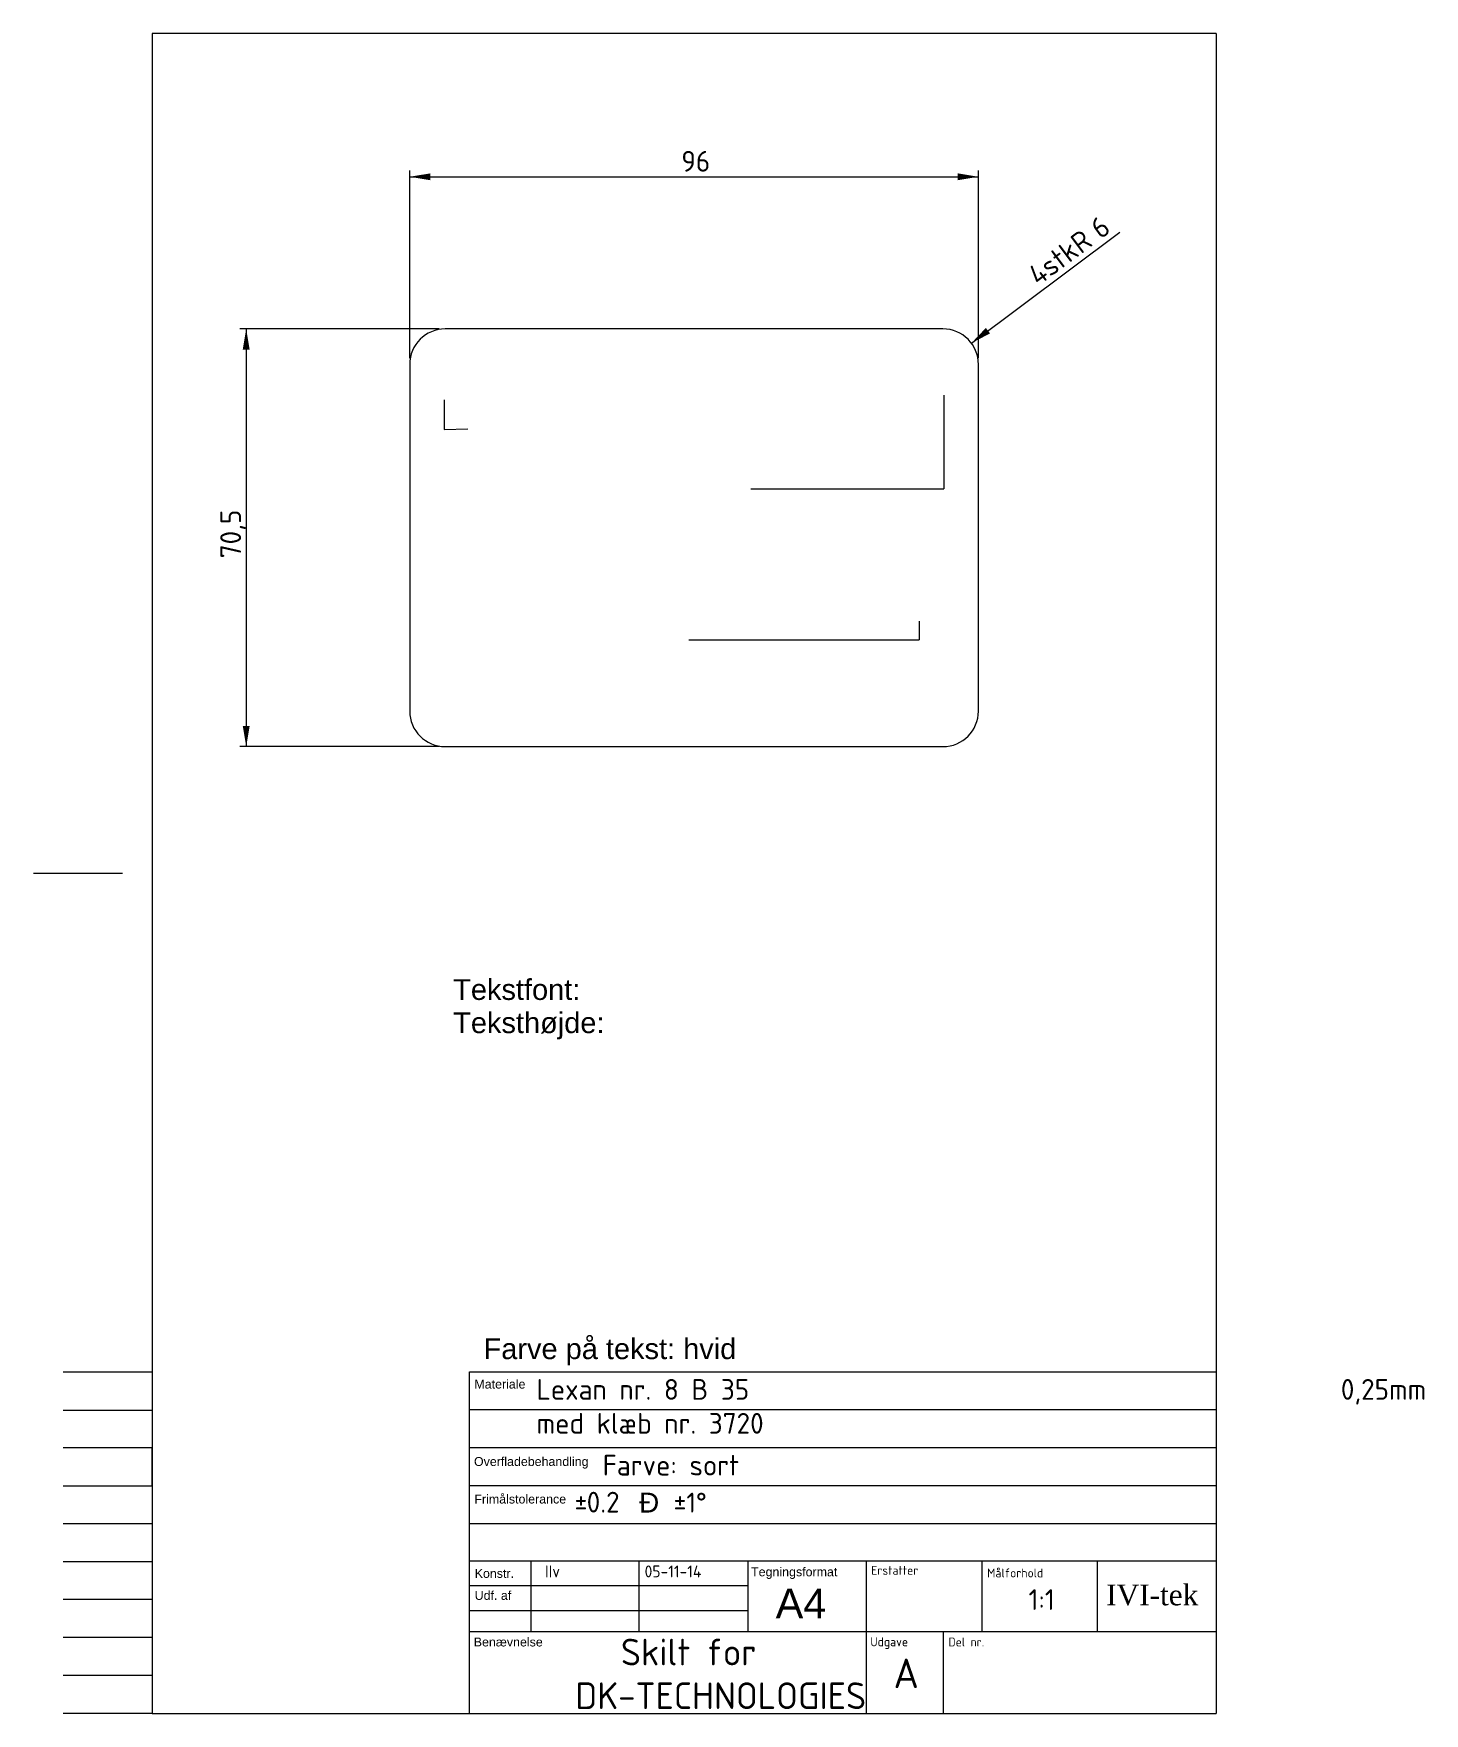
# Model space of a CAD drawing. Extents: x 3 to 238, y 7 to 290.
import ezdxf
from ezdxf.enums import TextEntityAlignment as Align

# ---------------------------------------------------------------- set-up
doc = ezdxf.new("R2010")
doc.units = 0
doc.header["$LTSCALE"] = 25.4
doc.header["$MEASUREMENT"] = 0
doc.layers.get('0').update_dxf_attribs({"linetype": 'CONTINUOUS'})
for name, color, linetype in [('DEFAULT', 7, 'CONTINUOUS'), ('DV1_DEFAULT', 7, 'CONTINUOUS'), ('SKILT__DK-TECNOL', 7, 'CONTINUOUS')]:
    doc.layers.add(name, color=color, linetype=linetype)
doc.styles.add('arial_ttf', font='arial.ttf')
doc.styles.add('arial_ttfB', font='arial.ttf')
doc.styles.add('seiso_ttf', font='seiso.ttf')
doc.styles.add('seiso_ttfB', font='seiso.ttf')
doc.styles.add('times_ttfBI', font='times.ttf')

# ---------------------------------------------------------------- blocks, each defined once
blk = doc.blocks.new('SE1')
at = {"layer": 'DV1_DEFAULT', "color": 7, "linetype": 'CONTINUOUS', "lineweight": 0}
for p, q in [((72.34, 228.65), (72.34, 223.65)), ((156.66, 229.47), (156.66, 213.66)), ((72.34, 223.65), (76.29, 223.78)), ((124.09, 213.66), (156.66, 213.66)), ((152.5, 191.34), (152.5, 188.15)), ((113.59, 188.15), (152.5, 188.15))]:
    blk.add_line(p, q, dxfattribs=at)
at = {"layer": 'SKILT__DK-TECNOL', "color": 7, "linetype": 'CONTINUOUS', "lineweight": 0}
for p, q in [((156.5, 240.65), (72.5, 240.65)), ((66.5, 234.65), (66.5, 176.15)), ((162.5, 176.15), (162.5, 234.65)), ((72.5, 170.15), (156.5, 170.15))]:
    blk.add_line(p, q, dxfattribs=at)
for centre, start, end in [((72.5, 234.65), 90, 180), ((156.5, 234.65), 0, 90), ((72.5, 176.15), 180, 270), ((156.5, 176.15), 270, 360)]:
    blk.add_arc(centre, 6, start, end, dxfattribs=at)
blk = doc.blocks.new('SE2')
at = {"layer": 'DEFAULT', "linetype": 'CONTINUOUS'}
for points in [[(70, 266.9), (66.5, 266.32), (70, 265.74)], [(159, 266.9), (162.5, 266.32), (159, 265.74)]]:
    blk.add_hatch(color=7, dxfattribs=at).paths.add_polyline_path(points)
at = {"layer": 'DEFAULT', "color": 7, "linetype": 'CONTINUOUS', "lineweight": 0}
for p, q in [((66.5, 235.7), (66.5, 267.37)), ((162.5, 235.7), (162.5, 267.37)), ((66.5, 266.32), (162.5, 266.32))]:
    blk.add_line(p, q, dxfattribs=at)
at = {"layer": 'DEFAULT', "color": 7, "linetype": 'CONTINUOUS', "lineweight": 0, "style": 'seiso_ttfB'}
blk.add_text('96', height=3.5, dxfattribs=at).set_placement((112.35, 270.69), align=Align.TOP_LEFT)
blk = doc.blocks.new('SE3')
at = {"layer": 'DEFAULT', "linetype": 'CONTINUOUS'}
for points in [[(38.32, 237.15), (38.9, 240.65), (39.49, 237.15)], [(38.32, 173.65), (38.9, 170.15), (39.49, 173.65)]]:
    blk.add_hatch(color=7, dxfattribs=at).paths.add_polyline_path(points)
at = {"layer": 'DEFAULT', "color": 7, "linetype": 'CONTINUOUS', "lineweight": 0}
for p, q in [((71.45, 240.65), (37.85, 240.65)), ((38.9, 240.65), (38.9, 170.15)), ((71.45, 170.15), (37.85, 170.15))]:
    blk.add_line(p, q, dxfattribs=at)
at = {"layer": 'DEFAULT', "color": 7, "linetype": 'CONTINUOUS', "lineweight": 0, "style": 'seiso_ttfB'}
blk.add_text('70,5', height=3.5, rotation=90, dxfattribs=at).set_placement((34.53, 201.94), align=Align.TOP_LEFT)
blk = doc.blocks.new('SE4')
at = {"layer": 'DEFAULT', "linetype": 'CONTINUOUS'}
blk.add_hatch(color=7, dxfattribs=at).paths.add_polyline_path([(163.76, 240.81), (161.31, 238.25), (164.46, 239.88)])
at = {"layer": 'DEFAULT', "color": 7, "linetype": 'CONTINUOUS', "lineweight": 0}
blk.add_line((161.31, 238.25), (186.35, 257), dxfattribs=at)
at = {"layer": 'DEFAULT', "color": 7, "linetype": 'CONTINUOUS', "lineweight": 0, "style": 'seiso_ttfB'}
for s, p in [('6', (181.03, 258.48)), ('R', (177.7, 255.98)), ('4stk', (170.5, 250.6))]:
    blk.add_text(s, height=3.5, rotation=36.8162, dxfattribs=at).set_placement(p, align=Align.TOP_LEFT)

msp = doc.modelspace()

# ---------------------------------------------------------------- linework, layer by layer
at = {"color": 7, "linetype": 'CONTINUOUS', "lineweight": 0}
for p, q in [((202.61, 290.49), (23.01, 290.49)), ((23.01, 290.49), (23.01, 6.99)), ((202.61, 290.49), (202.61, 6.99)), ((18.01, 148.74), (3.01, 148.74)), ((23.01, 64.59), (8.01, 64.59)), ((76.61, 6.99), (76.61, 64.65)), ((76.61, 64.65), (202.61, 64.65)), ((8.01, 58.19), (23.01, 58.19)), ((76.61, 6.99), (76.61, 58.25)), ((76.61, 58.25), (202.61, 58.25)), ((23.01, 51.79), (8.01, 51.79)), ((23.01, 45.39), (23.01, 51.79)), ((76.61, 51.85), (202.61, 51.85)), ((8.01, 45.39), (23.01, 45.39)), ((76.61, 45.45), (202.61, 45.45)), ((23.01, 38.99), (8.01, 38.99)), ((76.61, 39.05), (202.61, 39.05)), ((23.01, 32.59), (8.01, 32.59)), ((76.61, 6.99), (76.61, 32.75)), ((76.61, 32.75), (202.61, 32.75)), ((86.98, 20.75), (86.98, 32.75)), ((123.61, 20.75), (123.61, 32.75)), ((143.61, 20.75), (143.61, 32.75)), ((163.11, 20.75), (163.11, 32.75)), ((182.61, 20.75), (182.61, 32.75)), ((76.61, 6.99), (76.61, 28.55)), ((76.61, 28.55), (123.61, 28.55)), ((23.01, 26.19), (8.01, 26.19)), ((76.61, 24.34), (123.61, 24.34)), ((202.61, 20.75), (76.61, 20.75)), ((143.61, 6.99), (143.61, 20.75)), ((156.61, 6.99), (156.61, 20.75)), ((23.01, 19.79), (8.01, 19.79)), ((23.01, 19.79), (23.01, 13.39)), ((23.01, 13.39), (8.01, 13.39)), ((23.01, 6.99), (8.01, 6.99)), ((23.01, 6.99), (202.61, 6.99))]:
    msp.add_line(p, q, dxfattribs=at)
at = {"layer": 'DEFAULT', "color": 7, "linetype": 'CONTINUOUS', "lineweight": 0}
msp.add_line((105.26, 20.75), (105.26, 32.73), dxfattribs=at)

# ---------------------------------------------------------------- block references
at = {"layer": 'DEFAULT', "color": 0, "lineweight": 0}
for name in ['SE2', 'SE4', 'SE3', 'SE1']:
    msp.add_blockref(name, (0, 0), dxfattribs=at).dxf.unprotected_set("ltscale", 0)

# ---------------------------------------------------------------- texts
at = {"layer": 'DEFAULT', "color": 7, "linetype": 'CONTINUOUS', "lineweight": 0}
for s, height, style, p in [('Tekstfont:', 3.5, 'arial_ttfB', (73.84, 130.9)), ('Teksthøjde:', 3.5, 'arial_ttfB', (73.84, 125.3)), ('Farve på tekst: hvid', 3.5, 'arial_ttf', (78.97, 70.28)), ('Materiale', 1.5, 'arial_ttfB', (77.42, 63.31)), ('Lexan nr. 8 B 35                                               0,25mm', 3.5, 'seiso_ttfB', (87.91, 63.42)), ('med klæb nr. 3720                                 ', 3.5, 'seiso_ttfB', (87.91, 57.69)), ('Overfladebehandling', 1.5, 'arial_ttfB', (77.35, 50.25)), ('Farve: sort', 3.5, 'seiso_ttfB', (99.07, 50.63)), ('Frimålstolerance', 1.5, 'arial_ttfB', (77.42, 43.91)), ('±', 3.35, 'seiso_ttf', (94.32, 44.24)), ('0.2  ', 3.5, 'seiso_ttfB', (96.38, 44.39)), (' Ð', 3.351, 'arial_ttfB', (103.94, 44.24)), (' ±1°', 3.351, 'seiso_ttfB', (109, 44.24)), ('Konstr.', 1.5, 'arial_ttfB', (77.47, 31.36)), ('IIv', 2, 'seiso_ttfB', (89.34, 31.95)), ('05-11-14', 2, 'seiso_ttfB', (106.15, 31.95)), ('Tegningsformat', 1.5, 'arial_ttfB', (124.13, 31.63)), ('Erstatter', 1.5, 'seiso_ttfB', (144.41, 31.88)), ('Målforhold', 1.5, 'seiso_ttfB', (163.97, 31.44)), ('IVI-tek', 3.5, 'times_ttfBI', (184.06, 28.73)), ('Udf. af', 1.5, 'arial_ttfB', (77.47, 27.65)), ('A4', 5, 'arial_ttfB', (128.28, 28.04)), ('1:1', 3.5, 'seiso_ttfB', (170.96, 27.94)), ('Benævnelse', 1.5, 'arial_ttfB', (77.31, 19.79)), ('Skilt for', 4.5, 'seiso_ttfB', (102.15, 19.59)), ('Udgave', 1.5, 'seiso_ttfB', (144.26, 19.81)), ('Del nr.', 1.5, 'seiso_ttfB', (157.43, 19.79)), ('A', 5, 'seiso_ttfB', (148.16, 16.25)), (' DK-TECHNOLOGIES', 4.5, 'seiso_ttfB', (91.72, 12.22))]:
    msp.add_text(s, height=height, dxfattribs=dict(at, style=style)).set_placement(p, align=Align.TOP_LEFT)

doc.saveas('drawing.dxf')
